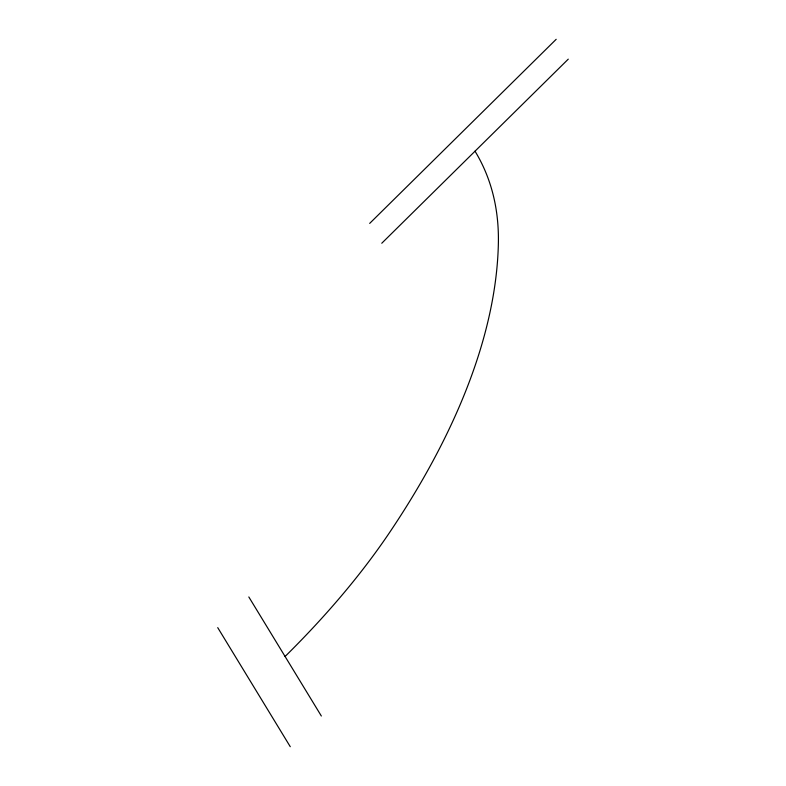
<?xml version="1.0" encoding="UTF-8"?>
<svg xmlns="http://www.w3.org/2000/svg" width="786" height="786" viewBox="0 0 786 786"><rect width="100%" height="100%" fill="white"/><g stroke="black" fill="none" stroke-linecap="round" stroke-linejoin="round"><path stroke-width="1.18" d="M369.685 223.401L556.183 39.3M381.77 243.247L568.268 59.147M248.818 596.947L321.346 716.017M217.732 627.631L290.27 746.7M285.082 656.487A687.583 324.913 -28.6 0 0 390.504 531.139A1038.748 490.857 -28.6 0 0 498.353 244.21A687.583 324.913 -28.6 0 0 475.019 151.197"/></g></svg>
